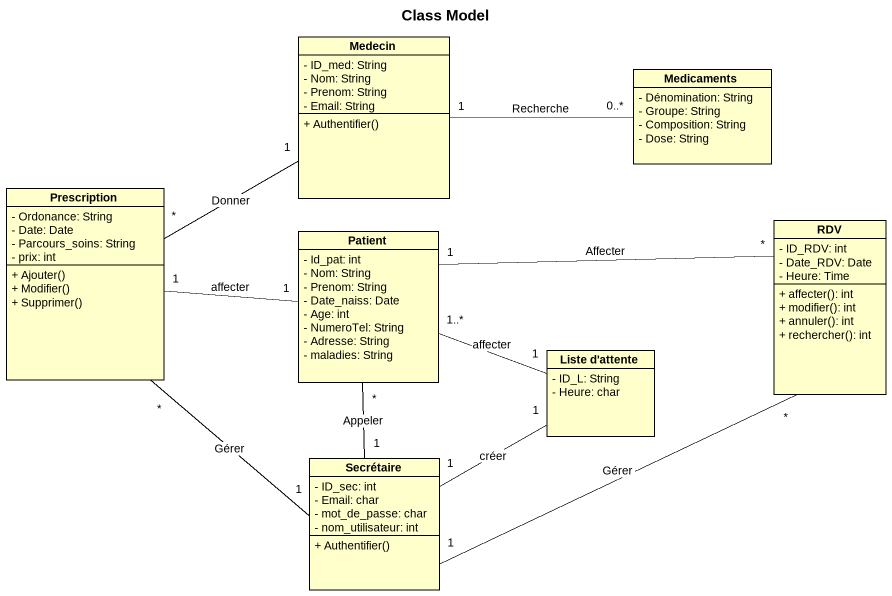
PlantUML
@startuml
title Class Model
hide circle
hide empty members
skinparam classAttributeIconSize 0
class Medecin {
  - ID_med: String
  - Nom: String
  - Prenom: String
  - Email: String
  + Authentifier()
}
class Medicaments {
  - Dénomination: String
  - Groupe: String
  - Composition: String
  - Dose: String
}
class Prescription {
  - Ordonance: String
  - Date: Date
  - Parcours_soins: String
  - prix: int
  + Ajouter()
  + Modifier()
  + Supprimer()
}
class Patient {
  - Id_pat: int
  - Nom: String
  - Prenom: String
  - Date_naiss: Date
  - Age: int
  - NumeroTel: String
  - Adresse: String
  - maladies: String
}
class RDV {
  - ID_RDV: int
  - Date_RDV: Date
  - Heure: Time
  + affecter(): int
  + modifier(): int
  + annuler(): int
  + rechercher(): int
}
class "Liste d'attente" as Liste_d_attente {
  - ID_L: String
  - Heure: char
}
class Secrétaire {
  - ID_sec: int
  - Email: char
  - mot_de_passe: char
  - nom_utilisateur: int
  + Authentifier()
}
Medecin "1" -right- "0..*" Medicaments : Recherche
Medecin "1" -left- "*" Prescription : Donner
Prescription "1" -right- "1" Patient : affecter
Patient "1" -right- "*" RDV : Affecter
Patient "1..*" -right- "1" Liste_d_attente : affecter
Secrétaire "1" -up- "*" Prescription : Gérer
Secrétaire "1" -up- "*" Patient : Appeler
Secrétaire "1" -right- "*" RDV : Gérer
Secrétaire "1" -right- "1" Liste_d_attente : créer
@enduml
